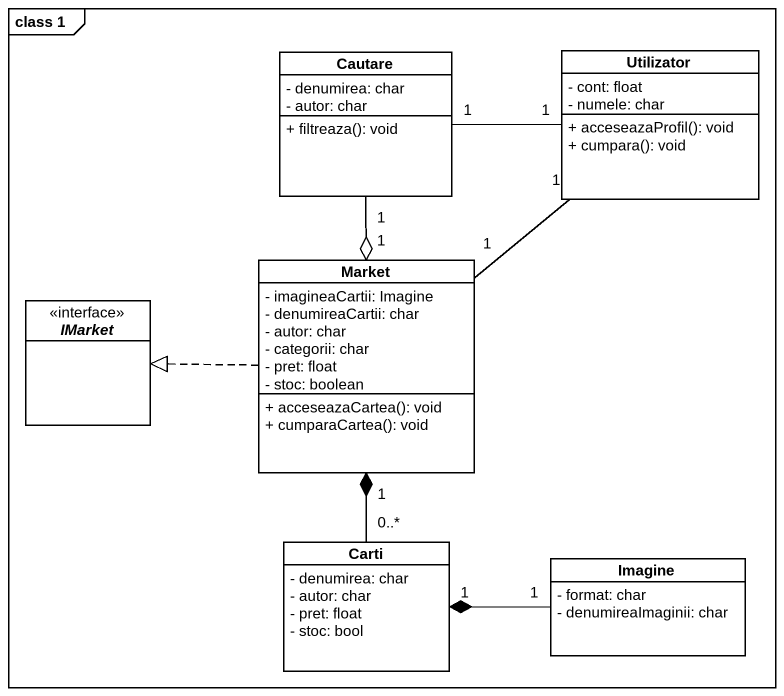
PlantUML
@startuml
mainframe class 1
hide circle
hide empty members
skinparam classAttributeIconSize 0
class Cautare {
  - denumirea: char
  - autor: char
  + filtreaza(): void
}
class Utilizator {
  - cont: float
  - numele: char
  + acceseazaProfil(): void
  + cumpara(): void
}
class Market {
  - imagineaCartii: Imagine
  - denumireaCartii: char
  - autor: char
  - categorii: char
  - pret: float
  - stoc: boolean
  + acceseazaCartea(): void
  + cumparaCartea(): void
}
interface IMarket <<interface>>
class Carti {
  - denumirea: char
  - autor: char
  - pret: float
  - stoc: bool
}
class Imagine {
  - format: char
  - denumireaImaginii: char
}
Cautare "1" -right- "1" Utilizator
Cautare "1" --o "1" Market
Utilizator "1" -- "1" Market
Market .left.|> IMarket
Carti "0..*" -up-* "1" Market
Imagine "1" -left-* "1" Carti
@enduml
